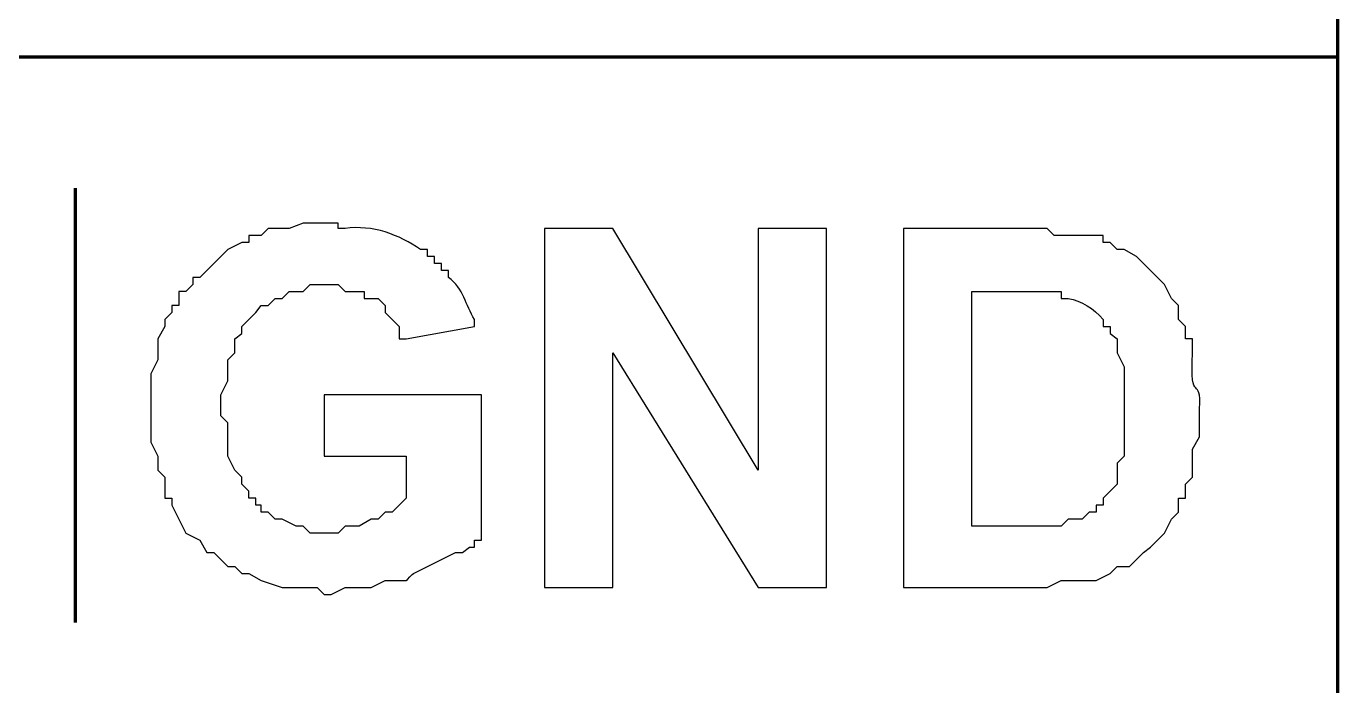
# Model space of a CAD drawing. Header units: millimetres. Extents: x -109 to -14.2, y -107.5 to -24.7.
# Drawn here: x -76.844 to -72.009, y -73.506 to -71.076 of the extents above; entities that cross this region are included whole.
import ezdxf

# ---------------------------------------------------------------- set-up
doc = ezdxf.new("R2010")
doc.units = ezdxf.units.MM
doc.header["$MEASUREMENT"] = 0
doc.layers.add('layer 1', color=7, linetype='Continuous')

msp = doc.modelspace()

# ---------------------------------------------------------------- linework, layer by layer
at = {"layer": 'layer 1', "color": 0, "lineweight": 80}
for points in [[(-72.0095, -91.5042), (-72.0095, -91.5042), (-72.0095, -40.7152), (-72.0095, -40.7152)], [(-80.6507, -71.1886), (-80.6507, -71.1886), (-72.0095, -71.1886), (-72.0095, -71.1886)]]:
    msp.add_open_spline(points, degree=3, dxfattribs=at)
at = {"layer": 'layer 1', "color": 0}
for points, knots in [([(-80.9024, -71.1886), (-80.9024, -71.1886), (-80.9024, -73.7313), (-80.9024, -73.7313), (-80.9024, -73.7313), (-80.9024, -73.7313), (-72.0095, -73.7313), (-72.0095, -73.7313), (-72.0095, -73.7313), (-72.0095, -73.7313), (-72.0095, -71.1886), (-72.0095, -71.1886), (-72.0095, -71.1886), (-72.0095, -71.1886), (-80.9024, -71.1886), (-80.9024, -71.1886)], [0, 0, 0, 0, 0.2, 0.2, 0.2, 0.2, 0.4, 0.4, 0.4, 0.4, 0.6, 0.6, 0.6, 0.6, 1, 1, 1, 1]), ([(-75.7461, -72.66), (-75.7461, -72.66), (-75.7461, -72.4341), (-75.7461, -72.4341), (-75.7461, -72.4341), (-75.7461, -72.4341), (-75.1652, -72.4341), (-75.1652, -72.4341), (-75.1652, -72.4341), (-75.1652, -72.4341), (-75.1652, -72.9697), (-75.1652, -72.9697), (-75.1652, -72.9697), (-75.1652, -72.9697), (-75.1911, -72.9697), (-75.1911, -72.9697), (-75.1911, -72.9697), (-75.1911, -72.9697), (-75.1911, -72.9956), (-75.1911, -72.9956), (-75.1911, -72.9956), (-75.1911, -72.9956), (-75.2104, -72.9956), (-75.2104, -72.9956), (-75.2104, -72.9956), (-75.2104, -72.9956), (-75.2363, -73.0149), (-75.2363, -73.0149), (-75.2363, -73.0149), (-75.2363, -73.0149), (-75.262, -73.0149), (-75.262, -73.0149), (-75.262, -73.0149), (-75.262, -73.0149), (-75.4169, -73.0924), (-75.4169, -73.0924), (-75.4169, -73.0924), (-75.4169, -73.0924), (-75.4428, -73.1182), (-75.4428, -73.1182), (-75.4428, -73.1182), (-75.4428, -73.1182), (-75.5202, -73.1182), (-75.5202, -73.1182), (-75.5202, -73.1182), (-75.5202, -73.1182), (-75.5718, -73.144), (-75.5718, -73.144), (-75.5718, -73.144), (-75.5718, -73.144), (-75.6686, -73.144), (-75.6686, -73.144), (-75.6686, -73.144), (-75.6686, -73.144), (-75.7203, -73.1698), (-75.7203, -73.1698), (-75.7203, -73.1698), (-75.7203, -73.1698), (-75.7461, -73.1698), (-75.7461, -73.1698), (-75.7461, -73.1698), (-75.7461, -73.1698), (-75.7719, -73.144), (-75.7719, -73.144), (-75.7719, -73.144), (-75.7719, -73.144), (-75.9009, -73.144), (-75.9009, -73.144), (-75.9009, -73.144), (-75.9009, -73.144), (-75.9784, -73.1182), (-75.9784, -73.1182), (-75.9784, -73.1182), (-75.9784, -73.1182), (-76.0236, -73.0924), (-76.0236, -73.0924), (-76.0236, -73.0924), (-76.0236, -73.0924), (-76.0494, -73.0924), (-76.0494, -73.0924), (-76.0494, -73.0924), (-76.0494, -73.0924), (-76.0752, -73.0665), (-76.0752, -73.0665), (-76.0752, -73.0665), (-76.0752, -73.0665), (-76.101, -73.0665), (-76.101, -73.0665), (-76.101, -73.0665), (-76.101, -73.0665), (-76.1526, -73.0149), (-76.1526, -73.0149), (-76.1526, -73.0149), (-76.1526, -73.0149), (-76.1785, -73.0149), (-76.1785, -73.0149), (-76.1785, -73.0149), (-76.1785, -73.0149), (-76.2043, -72.9697), (-76.2043, -72.9697), (-76.2043, -72.9697), (-76.2043, -72.9697), (-76.2559, -72.9439), (-76.2559, -72.9439), (-76.2559, -72.9439), (-76.2559, -72.9439), (-76.3075, -72.8407), (-76.3075, -72.8407), (-76.3075, -72.8407), (-76.3075, -72.8407), (-76.3075, -72.8149), (-76.3075, -72.8149), (-76.3075, -72.8149), (-76.3075, -72.8149), (-76.3333, -72.8149), (-76.3333, -72.8149), (-76.3333, -72.8149), (-76.3333, -72.8149), (-76.3333, -72.7374), (-76.3333, -72.7374), (-76.3333, -72.7374), (-76.3333, -72.7374), (-76.3592, -72.7116), (-76.3592, -72.7116), (-76.3592, -72.7116), (-76.3592, -72.7116), (-76.3592, -72.66), (-76.3592, -72.66), (-76.3592, -72.66), (-76.3592, -72.66), (-76.385, -72.6084), (-76.385, -72.6084), (-76.385, -72.6084), (-76.385, -72.6084), (-76.385, -72.3567), (-76.385, -72.3567), (-76.385, -72.3567), (-76.385, -72.3567), (-76.3592, -72.305), (-76.3592, -72.305), (-76.3592, -72.305), (-76.3592, -72.305), (-76.3592, -72.2276), (-76.3592, -72.2276), (-76.3592, -72.2276), (-76.3592, -72.2276), (-76.3333, -72.1824), (-76.3333, -72.1824), (-76.3333, -72.1824), (-76.3333, -72.1824), (-76.3333, -72.1566), (-76.3333, -72.1566), (-76.3333, -72.1566), (-76.3333, -72.1566), (-76.3075, -72.1308), (-76.3075, -72.1308), (-76.3075, -72.1308), (-76.3075, -72.1308), (-76.3075, -72.105), (-76.3075, -72.105), (-76.3075, -72.105), (-76.3075, -72.105), (-76.2817, -72.105), (-76.2817, -72.105), (-76.2817, -72.105), (-76.2817, -72.105), (-76.2817, -72.0533), (-76.2817, -72.0533), (-76.2817, -72.0533), (-76.2817, -72.0533), (-76.2559, -72.0533), (-76.2559, -72.0533), (-76.2559, -72.0533), (-76.2559, -72.0533), (-76.2301, -72.0275), (-76.2301, -72.0275), (-76.2301, -72.0275), (-76.2301, -72.0275), (-76.2301, -72.0017), (-76.2301, -72.0017), (-76.2301, -72.0017), (-76.2301, -72.0017), (-76.2043, -72.0017), (-76.2043, -72.0017), (-76.2043, -72.0017), (-76.2043, -72.0017), (-76.101, -71.8985), (-76.101, -71.8985), (-76.101, -71.8985), (-76.101, -71.8985), (-76.0494, -71.8727), (-76.0494, -71.8727), (-76.0494, -71.8727), (-76.0494, -71.8727), (-76.0236, -71.8727), (-76.0236, -71.8727), (-76.0236, -71.8727), (-76.0236, -71.8727), (-76.0236, -71.8468), (-76.0236, -71.8468), (-76.0236, -71.8468), (-76.0236, -71.8468), (-75.9784, -71.8468), (-75.9784, -71.8468), (-75.9784, -71.8468), (-75.9784, -71.8468), (-75.9526, -71.821), (-75.9526, -71.821), (-75.9526, -71.821), (-75.9526, -71.821), (-75.8751, -71.821), (-75.8751, -71.821), (-75.8751, -71.821), (-75.8751, -71.821), (-75.8235, -71.8017), (-75.8235, -71.8017), (-75.8235, -71.8017), (-75.8235, -71.8017), (-75.6944, -71.8017), (-75.6944, -71.8017), (-75.6944, -71.8017), (-75.6944, -71.8017), (-75.6944, -71.821), (-75.6944, -71.821), (-75.6944, -71.821), (-75.6944, -71.821), (-75.6686, -71.821), (-75.6686, -71.821), (-75.6686, -71.821), (-75.5673, -71.8066), (-75.4681, -71.8442), (-75.3911, -71.8985), (-75.3911, -71.8985), (-75.3911, -71.8985), (-75.3653, -71.8985), (-75.3653, -71.8985), (-75.3653, -71.8985), (-75.3653, -71.8985), (-75.3653, -71.9243), (-75.3653, -71.9243), (-75.3653, -71.9243), (-75.3653, -71.9243), (-75.3395, -71.9243), (-75.3395, -71.9243), (-75.3395, -71.9243), (-75.3395, -71.9243), (-75.3395, -71.9501), (-75.3395, -71.9501), (-75.3395, -71.9501), (-75.3395, -71.9501), (-75.3137, -71.9501), (-75.3137, -71.9501), (-75.3137, -71.9501), (-75.3137, -71.9501), (-75.3137, -71.9759), (-75.3137, -71.9759), (-75.3137, -71.9759), (-75.3137, -71.9759), (-75.2879, -71.9759), (-75.2879, -71.9759), (-75.2879, -71.9759), (-75.2879, -71.9759), (-75.2879, -72.0017), (-75.2879, -72.0017), (-75.2879, -72.0017), (-75.23, -72.0432), (-75.226, -72.1032), (-75.1911, -72.1566), (-75.1911, -72.1566), (-75.1911, -72.1566), (-75.1911, -72.1824), (-75.1911, -72.1824), (-75.1911, -72.1824), (-75.1911, -72.1824), (-75.4428, -72.2276), (-75.4428, -72.2276), (-75.4428, -72.2276), (-75.4428, -72.2276), (-75.4686, -72.2276), (-75.4686, -72.2276), (-75.4686, -72.2276), (-75.4686, -72.2276), (-75.4686, -72.1824), (-75.4686, -72.1824), (-75.4686, -72.1824), (-75.4686, -72.1824), (-75.5202, -72.1308), (-75.5202, -72.1308), (-75.5202, -72.1308), (-75.5202, -72.1308), (-75.5202, -72.105), (-75.5202, -72.105), (-75.5202, -72.105), (-75.5202, -72.105), (-75.546, -72.0792), (-75.546, -72.0792), (-75.546, -72.0792), (-75.546, -72.0792), (-75.5976, -72.0792), (-75.5976, -72.0792), (-75.5976, -72.0792), (-75.5976, -72.0792), (-75.5976, -72.0533), (-75.5976, -72.0533), (-75.5976, -72.0533), (-75.5976, -72.0533), (-75.6686, -72.0533), (-75.6686, -72.0533), (-75.6686, -72.0533), (-75.6686, -72.0533), (-75.6944, -72.0275), (-75.6944, -72.0275), (-75.6944, -72.0275), (-75.6944, -72.0275), (-75.7977, -72.0275), (-75.7977, -72.0275), (-75.7977, -72.0275), (-75.7977, -72.0275), (-75.8235, -72.0533), (-75.8235, -72.0533), (-75.8235, -72.0533), (-75.8235, -72.0533), (-75.8751, -72.0533), (-75.8751, -72.0533), (-75.8751, -72.0533), (-75.8751, -72.0533), (-75.9009, -72.0792), (-75.9009, -72.0792), (-75.9009, -72.0792), (-75.9009, -72.0792), (-75.9268, -72.0792), (-75.9268, -72.0792), (-75.9268, -72.0792), (-75.9268, -72.0792), (-75.9526, -72.105), (-75.9526, -72.105), (-75.9526, -72.105), (-75.9526, -72.105), (-75.9784, -72.105), (-75.9784, -72.105), (-75.9784, -72.105), (-75.9784, -72.105), (-75.9977, -72.1308), (-75.9977, -72.1308), (-75.9977, -72.1308), (-75.9977, -72.1308), (-76.0494, -72.1824), (-76.0494, -72.1824), (-76.0494, -72.1824), (-76.0494, -72.1824), (-76.0494, -72.2082), (-76.0494, -72.2082), (-76.0494, -72.2082), (-76.0494, -72.2082), (-76.0752, -72.2276), (-76.0752, -72.2276), (-76.0752, -72.2276), (-76.0752, -72.2276), (-76.0752, -72.2792), (-76.0752, -72.2792), (-76.0752, -72.2792), (-76.0752, -72.2792), (-76.101, -72.305), (-76.101, -72.305), (-76.101, -72.305), (-76.101, -72.305), (-76.101, -72.3825), (-76.101, -72.3825), (-76.101, -72.3825), (-76.101, -72.3825), (-76.1268, -72.4341), (-76.1268, -72.4341), (-76.1268, -72.4341), (-76.1268, -72.4341), (-76.1268, -72.5116), (-76.1268, -72.5116), (-76.1268, -72.5116), (-76.1268, -72.5116), (-76.101, -72.5373), (-76.101, -72.5373), (-76.101, -72.5373), (-76.101, -72.5373), (-76.101, -72.66), (-76.101, -72.66), (-76.101, -72.66), (-76.101, -72.66), (-76.0752, -72.7116), (-76.0752, -72.7116), (-76.0752, -72.7116), (-76.0752, -72.7116), (-76.0494, -72.7374), (-76.0494, -72.7374), (-76.0494, -72.7374), (-76.0494, -72.7374), (-76.0494, -72.7632), (-76.0494, -72.7632), (-76.0494, -72.7632), (-76.0494, -72.7632), (-76.0236, -72.789), (-76.0236, -72.789), (-76.0236, -72.789), (-76.0236, -72.789), (-76.0236, -72.8149), (-76.0236, -72.8149), (-76.0236, -72.8149), (-76.0236, -72.8149), (-75.9977, -72.8149), (-75.9977, -72.8149), (-75.9977, -72.8149), (-75.9977, -72.8149), (-75.9977, -72.8407), (-75.9977, -72.8407), (-75.9977, -72.8407), (-75.9977, -72.8407), (-75.9784, -72.8407), (-75.9784, -72.8407), (-75.9784, -72.8407), (-75.9784, -72.8407), (-75.9784, -72.8665), (-75.9784, -72.8665), (-75.9784, -72.8665), (-75.9784, -72.8665), (-75.9526, -72.8665), (-75.9526, -72.8665), (-75.9526, -72.8665), (-75.9526, -72.8665), (-75.9268, -72.8923), (-75.9268, -72.8923), (-75.9268, -72.8923), (-75.9268, -72.8923), (-75.9009, -72.8923), (-75.9009, -72.8923), (-75.9009, -72.8923), (-75.9009, -72.8923), (-75.8493, -72.9181), (-75.8493, -72.9181), (-75.8493, -72.9181), (-75.8493, -72.9181), (-75.8235, -72.9181), (-75.8235, -72.9181), (-75.8235, -72.9181), (-75.8235, -72.9181), (-75.7977, -72.9439), (-75.7977, -72.9439), (-75.7977, -72.9439), (-75.7977, -72.9439), (-75.6944, -72.9439), (-75.6944, -72.9439), (-75.6944, -72.9439), (-75.6944, -72.9439), (-75.6686, -72.9181), (-75.6686, -72.9181), (-75.6686, -72.9181), (-75.6686, -72.9181), (-75.617, -72.9181), (-75.617, -72.9181), (-75.617, -72.9181), (-75.617, -72.9181), (-75.5718, -72.8923), (-75.5718, -72.8923), (-75.5718, -72.8923), (-75.5718, -72.8923), (-75.546, -72.8923), (-75.546, -72.8923), (-75.546, -72.8923), (-75.546, -72.8923), (-75.5202, -72.8665), (-75.5202, -72.8665), (-75.5202, -72.8665), (-75.5202, -72.8665), (-75.4944, -72.8665), (-75.4944, -72.8665), (-75.4944, -72.8665), (-75.4944, -72.8665), (-75.4428, -72.8149), (-75.4428, -72.8149), (-75.4428, -72.8149), (-75.4428, -72.8149), (-75.4428, -72.66), (-75.4428, -72.66), (-75.4428, -72.66), (-75.4428, -72.66), (-75.7461, -72.66), (-75.7461, -72.66)], [0, 0, 0, 0, 0.008197, 0.008197, 0.008197, 0.008197, 0.016393, 0.016393, 0.016393, 0.016393, 0.02459, 0.02459, 0.02459, 0.02459, 0.032787, 0.032787, 0.032787, 0.032787, 0.040984, 0.040984, 0.040984, 0.040984, 0.04918, 0.04918, 0.04918, 0.04918, 0.057377, 0.057377, 0.057377, 0.057377, 0.065574, 0.065574, 0.065574, 0.065574, 0.07377, 0.07377, 0.07377, 0.073771, 0.081967, 0.081967, 0.081967, 0.081967, 0.090164, 0.090164, 0.090164, 0.090164, 0.098361, 0.098361, 0.098361, 0.098361, 0.106557, 0.106557, 0.106557, 0.106557, 0.114754, 0.114754, 0.114754, 0.114754, 0.122951, 0.122951, 0.122951, 0.122951, 0.131148, 0.131148, 0.131148, 0.131148, 0.139344, 0.139344, 0.139344, 0.139344, 0.147541, 0.147541, 0.147541, 0.147541, 0.155738, 0.155738, 0.155738, 0.155738, 0.163934, 0.163934, 0.163934, 0.163934, 0.172131, 0.172131, 0.172131, 0.172131, 0.180328, 0.180328, 0.180328, 0.180328, 0.188525, 0.188525, 0.188525, 0.188525, 0.196721, 0.196721, 0.196721, 0.196721, 0.204918, 0.204918, 0.204918, 0.204918, 0.213115, 0.213115, 0.213115, 0.213115, 0.221311, 0.221311, 0.221311, 0.221311, 0.229508, 0.229508, 0.229508, 0.229508, 0.237705, 0.237705, 0.237705, 0.237705, 0.245902, 0.245902, 0.245902, 0.245902, 0.254098, 0.254098, 0.254098, 0.254098, 0.262295, 0.262295, 0.262295, 0.262295, 0.270492, 0.270492, 0.270492, 0.270492, 0.278689, 0.278689, 0.278689, 0.278689, 0.286885, 0.286885, 0.286885, 0.286885, 0.295082, 0.295082, 0.295082, 0.295082, 0.303279, 0.303279, 0.303279, 0.303279, 0.311475, 0.311475, 0.311475, 0.311475, 0.319672, 0.319672, 0.319672, 0.319672, 0.327869, 0.327869, 0.327869, 0.327869, 0.336066, 0.336066, 0.336066, 0.336066, 0.344262, 0.344262, 0.344262, 0.344262, 0.352459, 0.352459, 0.352459, 0.352459, 0.360656, 0.360656, 0.360656, 0.360656, 0.368852, 0.368852, 0.368852, 0.368852, 0.377049, 0.377049, 0.377049, 0.377049, 0.385246, 0.385246, 0.385246, 0.385246, 0.393443, 0.393443, 0.393443, 0.393443, 0.401639, 0.401639, 0.401639, 0.401639, 0.409836, 0.409836, 0.409836, 0.409836, 0.418033, 0.418033, 0.418033, 0.418033, 0.42623, 0.42623, 0.42623, 0.42623, 0.434426, 0.434426, 0.434426, 0.434426, 0.442623, 0.442623, 0.442623, 0.442623, 0.45082, 0.45082, 0.45082, 0.45082, 0.459016, 0.459016, 0.459016, 0.459016, 0.467213, 0.467213, 0.467213, 0.467213, 0.47541, 0.47541, 0.47541, 0.47541, 0.483607, 0.483607, 0.483607, 0.483607, 0.491803, 0.491803, 0.491803, 0.491803, 0.5, 0.5, 0.5, 0.5, 0.508197, 0.508197, 0.508197, 0.508197, 0.516393, 0.516393, 0.516393, 0.516393, 0.52459, 0.52459, 0.52459, 0.52459, 0.532787, 0.532787, 0.532787, 0.532787, 0.540984, 0.540984, 0.540984, 0.540984, 0.54918, 0.54918, 0.54918, 0.54918, 0.557377, 0.557377, 0.557377, 0.557377, 0.565574, 0.565574, 0.565574, 0.565574, 0.57377, 0.57377, 0.57377, 0.573771, 0.581967, 0.581967, 0.581967, 0.581967, 0.590164, 0.590164, 0.590164, 0.590164, 0.598361, 0.598361, 0.598361, 0.598361, 0.606557, 0.606557, 0.606557, 0.606557, 0.614754, 0.614754, 0.614754, 0.614754, 0.622951, 0.622951, 0.622951, 0.622951, 0.631148, 0.631148, 0.631148, 0.631148, 0.639344, 0.639344, 0.639344, 0.639344, 0.647541, 0.647541, 0.647541, 0.647541, 0.655738, 0.655738, 0.655738, 0.655738, 0.663934, 0.663934, 0.663934, 0.663934, 0.672131, 0.672131, 0.672131, 0.672131, 0.680328, 0.680328, 0.680328, 0.680328, 0.688525, 0.688525, 0.688525, 0.688525, 0.696721, 0.696721, 0.696721, 0.696721, 0.704918, 0.704918, 0.704918, 0.704918, 0.713115, 0.713115, 0.713115, 0.713115, 0.721311, 0.721311, 0.721311, 0.721311, 0.729508, 0.729508, 0.729508, 0.729508, 0.737705, 0.737705, 0.737705, 0.737705, 0.745902, 0.745902, 0.745902, 0.745902, 0.754098, 0.754098, 0.754098, 0.754098, 0.762295, 0.762295, 0.762295, 0.762295, 0.770492, 0.770492, 0.770492, 0.770492, 0.778689, 0.778689, 0.778689, 0.778689, 0.786885, 0.786885, 0.786885, 0.786885, 0.795082, 0.795082, 0.795082, 0.795082, 0.803279, 0.803279, 0.803279, 0.803279, 0.811475, 0.811475, 0.811475, 0.811475, 0.819672, 0.819672, 0.819672, 0.819672, 0.827869, 0.827869, 0.827869, 0.827869, 0.836066, 0.836066, 0.836066, 0.836066, 0.844262, 0.844262, 0.844262, 0.844262, 0.852459, 0.852459, 0.852459, 0.852459, 0.860656, 0.860656, 0.860656, 0.860656, 0.868852, 0.868852, 0.868852, 0.868852, 0.877049, 0.877049, 0.877049, 0.877049, 0.885246, 0.885246, 0.885246, 0.885246, 0.893443, 0.893443, 0.893443, 0.893443, 0.901639, 0.901639, 0.901639, 0.901639, 0.909836, 0.909836, 0.909836, 0.909836, 0.918033, 0.918033, 0.918033, 0.918033, 0.92623, 0.92623, 0.92623, 0.92623, 0.934426, 0.934426, 0.934426, 0.934426, 0.942623, 0.942623, 0.942623, 0.942623, 0.95082, 0.95082, 0.95082, 0.95082, 0.959016, 0.959016, 0.959016, 0.959016, 0.967213, 0.967213, 0.967213, 0.967213, 0.97541, 0.97541, 0.97541, 0.97541, 0.983607, 0.983607, 0.983607, 0.983607, 1, 1, 1, 1]), ([(-74.9329, -73.144), (-74.9329, -73.144), (-74.9329, -71.821), (-74.9329, -71.821), (-74.9329, -71.821), (-74.9329, -71.821), (-74.6812, -71.821), (-74.6812, -71.821), (-74.6812, -71.821), (-74.6812, -71.821), (-74.1456, -72.7116), (-74.1456, -72.7116), (-74.1456, -72.7116), (-74.1456, -72.7116), (-74.1456, -71.821), (-74.1456, -71.821), (-74.1456, -71.821), (-74.1456, -71.821), (-73.8939, -71.821), (-73.8939, -71.821), (-73.8939, -71.821), (-73.8939, -71.821), (-73.8939, -73.144), (-73.8939, -73.144), (-73.8939, -73.144), (-73.8939, -73.144), (-74.1456, -73.144), (-74.1456, -73.144), (-74.1456, -73.144), (-74.1456, -73.144), (-74.6812, -72.2792), (-74.6812, -72.2792), (-74.6812, -72.2792), (-74.6812, -72.2792), (-74.6812, -73.144), (-74.6812, -73.144), (-74.6812, -73.144), (-74.6812, -73.144), (-74.9329, -73.144), (-74.9329, -73.144)], [0, 0, 0, 0, 0.090909, 0.090909, 0.090909, 0.090909, 0.181818, 0.181818, 0.181818, 0.181818, 0.272727, 0.272727, 0.272727, 0.272727, 0.363636, 0.363636, 0.363636, 0.363636, 0.454545, 0.454545, 0.454545, 0.454545, 0.545455, 0.545455, 0.545455, 0.545455, 0.636364, 0.636364, 0.636364, 0.636364, 0.727273, 0.727273, 0.727273, 0.727273, 0.818182, 0.818182, 0.818182, 0.818182, 1, 1, 1, 1]), ([(-73.61, -71.821), (-73.61, -71.821), (-73.0808, -71.821), (-73.0808, -71.821), (-73.0808, -71.821), (-73.0808, -71.821), (-73.055, -71.8468), (-73.055, -71.8468), (-73.055, -71.8468), (-73.055, -71.8468), (-72.8743, -71.8468), (-72.8743, -71.8468), (-72.8743, -71.8468), (-72.8743, -71.8468), (-72.8743, -71.8727), (-72.8743, -71.8727), (-72.8743, -71.8727), (-72.8743, -71.8727), (-72.8485, -71.8727), (-72.8485, -71.8727), (-72.8485, -71.8727), (-72.8485, -71.8727), (-72.8226, -71.8985), (-72.8226, -71.8985), (-72.8226, -71.8985), (-72.8226, -71.8985), (-72.7968, -71.8985), (-72.7968, -71.8985), (-72.7968, -71.8985), (-72.7968, -71.8985), (-72.7517, -71.9243), (-72.7517, -71.9243), (-72.7517, -71.9243), (-72.7517, -71.9243), (-72.6484, -72.0275), (-72.6484, -72.0275), (-72.6484, -72.0275), (-72.6484, -72.0275), (-72.6226, -72.0792), (-72.6226, -72.0792), (-72.6226, -72.0792), (-72.6226, -72.0792), (-72.5968, -72.105), (-72.5968, -72.105), (-72.5968, -72.105), (-72.5968, -72.105), (-72.5968, -72.1566), (-72.5968, -72.1566), (-72.5968, -72.1566), (-72.5968, -72.1566), (-72.5709, -72.1824), (-72.5709, -72.1824), (-72.5709, -72.1824), (-72.5709, -72.1824), (-72.5709, -72.2276), (-72.5709, -72.2276), (-72.5709, -72.2276), (-72.5709, -72.2276), (-72.5451, -72.2276), (-72.5451, -72.2276), (-72.5451, -72.2276), (-72.5451, -72.2276), (-72.5451, -72.2792), (-72.5451, -72.2792), (-72.5451, -72.2792), (-72.5557, -72.4814), (-72.5112, -72.3541), (-72.5193, -72.4857), (-72.5193, -72.4857), (-72.5193, -72.4857), (-72.5193, -72.589), (-72.5193, -72.589), (-72.5193, -72.589), (-72.5193, -72.589), (-72.5451, -72.6342), (-72.5451, -72.6342), (-72.5451, -72.6342), (-72.5451, -72.6342), (-72.5451, -72.7374), (-72.5451, -72.7374), (-72.5451, -72.7374), (-72.5451, -72.7374), (-72.5709, -72.7632), (-72.5709, -72.7632), (-72.5709, -72.7632), (-72.5709, -72.7632), (-72.5709, -72.8149), (-72.5709, -72.8149), (-72.5709, -72.8149), (-72.5709, -72.8149), (-72.5968, -72.8149), (-72.5968, -72.8149), (-72.5968, -72.8149), (-72.5968, -72.8149), (-72.5968, -72.8665), (-72.5968, -72.8665), (-72.5968, -72.8665), (-72.5968, -72.8665), (-72.6226, -72.8923), (-72.6226, -72.8923), (-72.6226, -72.8923), (-72.6226, -72.8923), (-72.6484, -72.9439), (-72.6484, -72.9439), (-72.6484, -72.9439), (-72.6484, -72.9439), (-72.7, -72.9956), (-72.7, -72.9956), (-72.7, -72.9956), (-72.7, -72.9956), (-72.7258, -73.0149), (-72.7258, -73.0149), (-72.7258, -73.0149), (-72.7258, -73.0149), (-72.7775, -73.0665), (-72.7775, -73.0665), (-72.7775, -73.0665), (-72.7775, -73.0665), (-72.8226, -73.0665), (-72.8226, -73.0665), (-72.8226, -73.0665), (-72.8226, -73.0665), (-72.8485, -73.0924), (-72.8485, -73.0924), (-72.8485, -73.0924), (-72.8485, -73.0924), (-72.9001, -73.1182), (-72.9001, -73.1182), (-72.9001, -73.1182), (-72.9001, -73.1182), (-73.0292, -73.1182), (-73.0292, -73.1182), (-73.0292, -73.1182), (-73.0292, -73.1182), (-73.0808, -73.144), (-73.0808, -73.144), (-73.0808, -73.144), (-73.0808, -73.144), (-73.61, -73.144), (-73.61, -73.144), (-73.61, -73.144), (-73.61, -73.144), (-73.61, -71.821), (-73.61, -71.821)], [0, 0, 0, 0, 0.027027, 0.027027, 0.027027, 0.027027, 0.054054, 0.054054, 0.054054, 0.054054, 0.081081, 0.081081, 0.081081, 0.081081, 0.108108, 0.108108, 0.108108, 0.108108, 0.135135, 0.135135, 0.135135, 0.135135, 0.162162, 0.162162, 0.162162, 0.162162, 0.189189, 0.189189, 0.189189, 0.189189, 0.216216, 0.216216, 0.216216, 0.216216, 0.243243, 0.243243, 0.243243, 0.243243, 0.27027, 0.27027, 0.27027, 0.27027, 0.297297, 0.297297, 0.297297, 0.297297, 0.324324, 0.324324, 0.324324, 0.324324, 0.351351, 0.351351, 0.351351, 0.351351, 0.378378, 0.378378, 0.378378, 0.378378, 0.405405, 0.405405, 0.405405, 0.405405, 0.432432, 0.432432, 0.432432, 0.432432, 0.459459, 0.459459, 0.459459, 0.459459, 0.486486, 0.486486, 0.486486, 0.486486, 0.513514, 0.513514, 0.513514, 0.513514, 0.540541, 0.540541, 0.540541, 0.540541, 0.567568, 0.567568, 0.567568, 0.567568, 0.594595, 0.594595, 0.594595, 0.594595, 0.621622, 0.621622, 0.621622, 0.621622, 0.648649, 0.648649, 0.648649, 0.648649, 0.675676, 0.675676, 0.675676, 0.675676, 0.702703, 0.702703, 0.702703, 0.702703, 0.72973, 0.72973, 0.72973, 0.72973, 0.756757, 0.756757, 0.756757, 0.756757, 0.783784, 0.783784, 0.783784, 0.783784, 0.810811, 0.810811, 0.810811, 0.810811, 0.837838, 0.837838, 0.837838, 0.837838, 0.864865, 0.864865, 0.864865, 0.864865, 0.891892, 0.891892, 0.891892, 0.891892, 0.918919, 0.918919, 0.918919, 0.918919, 0.945946, 0.945946, 0.945946, 0.945946, 1, 1, 1, 1]), ([(-73.3583, -72.0533), (-73.3583, -72.0533), (-73.3583, -72.9181), (-73.3583, -72.9181), (-73.3583, -72.9181), (-73.3583, -72.9181), (-73.0292, -72.9181), (-73.0292, -72.9181), (-73.0292, -72.9181), (-73.0292, -72.9181), (-73.0033, -72.8923), (-73.0033, -72.8923), (-73.0033, -72.8923), (-73.0033, -72.8923), (-72.9517, -72.8923), (-72.9517, -72.8923), (-72.9517, -72.8923), (-72.9517, -72.8923), (-72.9259, -72.8665), (-72.9259, -72.8665), (-72.9259, -72.8665), (-72.9259, -72.8665), (-72.9001, -72.8665), (-72.9001, -72.8665), (-72.9001, -72.8665), (-72.9001, -72.8665), (-72.9001, -72.8407), (-72.9001, -72.8407), (-72.9001, -72.8407), (-72.9001, -72.8407), (-72.8743, -72.8407), (-72.8743, -72.8407), (-72.8743, -72.8407), (-72.8743, -72.8407), (-72.8743, -72.8149), (-72.8743, -72.8149), (-72.8743, -72.8149), (-72.8743, -72.8149), (-72.8226, -72.7632), (-72.8226, -72.7632), (-72.8226, -72.7632), (-72.8226, -72.7632), (-72.8226, -72.6858), (-72.8226, -72.6858), (-72.8226, -72.6858), (-72.8226, -72.6858), (-72.7968, -72.66), (-72.7968, -72.66), (-72.7968, -72.66), (-72.7968, -72.66), (-72.7968, -72.3308), (-72.7968, -72.3308), (-72.7968, -72.3308), (-72.7968, -72.3308), (-72.8226, -72.2792), (-72.8226, -72.2792), (-72.8226, -72.2792), (-72.8226, -72.2792), (-72.8226, -72.2276), (-72.8226, -72.2276), (-72.8226, -72.2276), (-72.8226, -72.2276), (-72.8485, -72.2082), (-72.8485, -72.2082), (-72.8485, -72.2082), (-72.8485, -72.2082), (-72.8485, -72.1824), (-72.8485, -72.1824), (-72.8485, -72.1824), (-72.8485, -72.1824), (-72.8743, -72.1824), (-72.8743, -72.1824), (-72.8743, -72.1824), (-72.8743, -72.1824), (-72.8743, -72.1566), (-72.8743, -72.1566), (-72.8743, -72.1566), (-72.9096, -72.1165), (-72.9545, -72.0866), (-73.0033, -72.0792), (-73.0033, -72.0792), (-73.0033, -72.0792), (-73.0292, -72.0792), (-73.0292, -72.0792), (-73.0292, -72.0792), (-73.0292, -72.0792), (-73.0292, -72.0533), (-73.0292, -72.0533), (-73.0292, -72.0533), (-73.0292, -72.0533), (-73.055, -72.0533), (-73.055, -72.0533), (-73.055, -72.0533), (-73.1044, -72.0533), (-73.1539, -72.0533), (-73.2034, -72.0533), (-73.2034, -72.0533), (-73.2034, -72.0533), (-73.2292, -72.0533), (-73.2292, -72.0533), (-73.2292, -72.0533), (-73.2292, -72.0533), (-73.3583, -72.0533), (-73.3583, -72.0533)], [0, 0, 0, 0, 0.037037, 0.037037, 0.037037, 0.037037, 0.074074, 0.074074, 0.074074, 0.074074, 0.111111, 0.111111, 0.111111, 0.111111, 0.148148, 0.148148, 0.148148, 0.148148, 0.185185, 0.185185, 0.185185, 0.185185, 0.222222, 0.222222, 0.222222, 0.222222, 0.259259, 0.259259, 0.259259, 0.259259, 0.296296, 0.296296, 0.296296, 0.296296, 0.333333, 0.333333, 0.333333, 0.333333, 0.37037, 0.37037, 0.37037, 0.37037, 0.407407, 0.407407, 0.407407, 0.407407, 0.444444, 0.444444, 0.444444, 0.444444, 0.481481, 0.481481, 0.481481, 0.481481, 0.518519, 0.518519, 0.518519, 0.518519, 0.555556, 0.555556, 0.555556, 0.555556, 0.592593, 0.592593, 0.592593, 0.592593, 0.62963, 0.62963, 0.62963, 0.62963, 0.666667, 0.666667, 0.666667, 0.666667, 0.703704, 0.703704, 0.703704, 0.703704, 0.740741, 0.740741, 0.740741, 0.740741, 0.777778, 0.777778, 0.777778, 0.777778, 0.814815, 0.814815, 0.814815, 0.814815, 0.851852, 0.851852, 0.851852, 0.851852, 0.888889, 0.888889, 0.888889, 0.888889, 0.925926, 0.925926, 0.925926, 0.925926, 1, 1, 1, 1])]:
    msp.add_open_spline(points, degree=3, knots=knots, dxfattribs=at)
at = {"layer": 'layer 1', "color": 0, "lineweight": 70}
msp.add_open_spline([(-76.6625, -73.273), (-76.6625, -73.273), (-76.6625, -71.6726), (-76.6625, -71.6726)], degree=3, dxfattribs=at)

doc.saveas('drawing.dxf')
